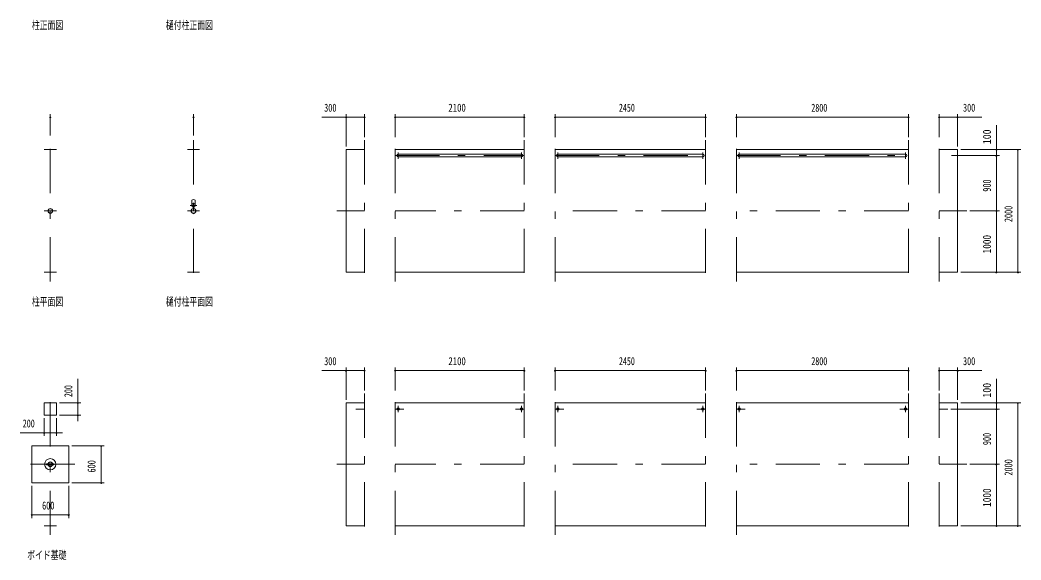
# Model space of a CAD drawing. Units: millimetres, scale not verified. Extents: x -23548 to 23548, y -10500 to 10500.
# Drawn here: x -23548 to -7265, y -8113 to 676 of the extents above; entities that cross this region are included whole.
import ezdxf
from ezdxf.enums import TextEntityAlignment as Align

# ---------------------------------------------------------------- set-up
doc = ezdxf.new("R2010")
doc.units = ezdxf.units.MM
doc.header["$LTSCALE"] = 60
doc.linetypes.add('USER3', pattern=[24, 12, -5, 2, -5])
for name, color, linetype, lineweight in [('0-2_1-0BOLD', 7, 'Continuous', 18), ('0-3_1-2CENTER', 3, 'USER3', 18), ('0-5_1-5DIM', 3, 'Continuous', 18)]:
    doc.layers.add(name, color=color, linetype=linetype, lineweight=lineweight)
doc.styles.add('ＭＳ ゴシック', font='')
doc.styles.get('ＭＳ ゴシック').set_extended_font_data('MS Gothic')

msp = doc.modelspace()

# ---------------------------------------------------------------- linework, layer by layer
at = {"layer": '0-2_1-0BOLD'}
for p, q in [((-23155.97, -1430.33), (-22955.97, -1430.33)), ((-20826.24, -1430.33), (-20626.24, -1430.33)), ((-15344.79, -1430.33), (-17444.79, -1430.33)), ((-12394.78, -1430.33), (-14844.79, -1430.33)), ((-9094.79, -1430.33), (-11894.79, -1430.33)), ((-17398.44, -1508.98), (-15391.14, -1508.98)), ((-15391.14, -1551.68), (-17398.44, -1551.68)), ((-14798.43, -1508.98), (-12441.13, -1508.98)), ((-12441.13, -1551.68), (-14798.43, -1551.68)), ((-11848.44, -1508.98), (-9141.14, -1508.98)), ((-9141.14, -1551.68), (-11848.44, -1551.68)), ((-20753.74, -2255.29), (-20753.74, -2330.81)), ((-20698.74, -2330.81), (-20698.74, -2255.29)), ((-20730.84, -2390.84), (-20730.84, -2369.06)), ((-20729.24, -2367.66), (-20729.24, -2392.3)), ((-20723.24, -2392.3), (-20723.24, -2367.66)), ((-20721.64, -2369.06), (-20721.64, -2390.84)), ((-22955.97, -3430.33), (-23155.97, -3430.33)), ((-20626.24, -3430.33), (-20826.24, -3430.33)), ((-17444.79, -3430.33), (-15344.79, -3430.33)), ((-14844.79, -3430.33), (-12394.78, -3430.33)), ((-11894.79, -3430.33), (-9094.79, -3430.33)), ((-8294.79, -3430.33), (-8594.79, -3430.33)), ((-23155.97, -5555.32), (-22955.97, -5555.32)), ((-17444.79, -5555.33), (-15344.79, -5555.33)), ((-14844.79, -5555.33), (-12394.78, -5555.33)), ((-11894.79, -5555.33), (-9094.79, -5555.33)), ((-8594.79, -5555.33), (-8294.79, -5555.33)), ((-23115.97, -6548.83), (-23093.56, -6548.83)), ((-23090.72, -6548.83), (-23021.22, -6548.83)), ((-23021.22, -6561.83), (-23090.72, -6561.83)), ((-23155.97, -7555.33), (-22955.97, -7555.33)), ((-15344.79, -7555.32), (-17444.79, -7555.32)), ((-12394.78, -7555.32), (-14844.79, -7555.32)), ((-9094.79, -7555.32), (-11894.79, -7555.32))]:
    msp.add_line(p, q, dxfattribs=at)
for points in [[(-17944.79, -1430.33), (-18244.79, -1430.33), (-18244.79, -3430.33), (-17944.79, -3430.33)], [(-8294.79, -3430.33), (-8294.79, -1430.33), (-8594.79, -1430.33)], [(-22955.97, -5555.33), (-22955.97, -5755.33), (-23155.97, -5755.33), (-23155.97, -5555.33)], [(-17944.79, -7555.32), (-18244.79, -7555.32), (-18244.79, -5555.33), (-17944.79, -5555.33)], [(-8294.79, -5555.33), (-8294.79, -7555.32), (-8594.79, -7555.32)], [(-23093.56, -6561.83), (-23115.97, -6561.83), (-23115.97, -6548.83)], [(-23018.38, -6548.83), (-22995.97, -6548.83), (-22995.97, -6561.83), (-23018.38, -6561.83)]]:
    msp.add_lwpolyline(points, dxfattribs=at)
msp.add_lwpolyline([(-23355.97, -6255.33), (-23355.97, -6855.33), (-22755.97, -6855.33), (-22755.97, -6255.33)], close=True, dxfattribs=at)
for centre, radius in [((-23055.97, -2430.33), 38.15), ((-23055.97, -2430.33), 35.35), ((-20726.24, -2430.33), 38.15), ((-20726.24, -2430.33), 35.35), ((-20726.24, -2340.33), 27.5), ((-20726.24, -2308.98), 2.25), ((-20726.24, -2472.33), 2.25), ((-17398.44, -5655.33), 21.35), ((-17398.44, -5655.33), 19.05), ((-15391.14, -5655.33), 21.35), ((-15391.14, -5655.33), 19.05), ((-14798.44, -5655.33), 21.35), ((-14798.44, -5655.33), 19.05), ((-12441.14, -5655.33), 21.35), ((-12441.14, -5655.33), 19.05), ((-11848.44, -5655.33), 21.35), ((-11848.44, -5655.33), 19.05), ((-9141.14, -5655.33), 21.35), ((-9141.14, -5655.33), 19.05), ((-23055.97, -6555.33), 92.5), ((-23055.97, -6555.33), 38.15), ((-23055.97, -6555.33), 35.35)]:
    msp.add_circle(centre, radius, dxfattribs=at)
for centre, radius, start, end in [((-17398.44, -1530.33), 21.35, 90, 270), ((-15391.14, -1530.33), 21.35, 270, 90), ((-14798.43, -1530.33), 21.35, 90, 270), ((-12441.13, -1530.33), 21.35, 270, 90), ((-11848.44, -1530.33), 21.35, 90, 270), ((-9141.14, -1530.33), 21.35, 270, 90), ((-20726.24, -2290.78), 44.9, 52.23546, 127.76454), ((-20726.24, -2430.33), 39.75, 96.64514, 265.61671), ((-20726.24, -2340.33), 29.1, 95.93016, 260.90512), ((-20726.24, -2357.73), 44.9, 109.58864, 127.76454), ((-20726.24, -2308.98), 3.85, 321.34222, 270), ((-20726.24, -2340.33), 29.1, 279.09488, 90), ((-20726.24, -2430.33), 39.75, 270, 83.35486), ((-20726.24, -2357.73), 44.9, 52.23546, 70.41136), ((-20726.24, -2472.33), 3.85, 90, 37.90752)]:
    msp.add_arc(centre, radius, start, end, dxfattribs=at)
at = {"layer": '0-3_1-2CENTER'}
for p, q in [((-23055.97, -3580.33), (-23055.97, -1280.33)), ((-20726.24, -1280.33), (-20726.24, -3580.33)), ((-17944.79, -1280.33), (-17944.79, -3580.33)), ((-17444.79, -3580.33), (-17444.79, -1280.33)), ((-15344.79, -1280.33), (-15344.79, -3580.33)), ((-14844.79, -3580.33), (-14844.79, -1280.33)), ((-12394.78, -1280.33), (-12394.78, -3580.33)), ((-11894.79, -3580.33), (-11894.79, -1280.33)), ((-9094.79, -1280.33), (-9094.79, -3580.33)), ((-8594.79, -3580.33), (-8594.79, -1280.33)), ((-17444.79, -1530.33), (-15344.79, -1530.33)), ((-17398.44, -1478.98), (-17398.44, -1581.68)), ((-15391.14, -1478.98), (-15391.14, -1581.68)), ((-14844.79, -1530.33), (-12394.78, -1530.33)), ((-14798.43, -1478.98), (-14798.43, -1581.68)), ((-12441.13, -1478.98), (-12441.13, -1581.68)), ((-11894.79, -1530.33), (-9094.79, -1530.33)), ((-11848.44, -1478.98), (-11848.44, -1581.68)), ((-9141.14, -1478.98), (-9141.14, -1581.68)), ((-22955.97, -2430.33), (-23155.97, -2430.33)), ((-20626.24, -2430.33), (-20826.24, -2430.33)), ((-20781.24, -2340.33), (-20671.24, -2340.33)), ((-20715.48, -2380), (-20737, -2380)), ((-17944.79, -2430.33), (-18394.78, -2430.33)), ((-15344.79, -2430.33), (-17444.79, -2430.33)), ((-12394.78, -2430.33), (-14844.79, -2430.33)), ((-9094.79, -2430.33), (-11894.79, -2430.33)), ((-8144.79, -2430.33), (-8594.79, -2430.33)), ((-23055.97, -7705.32), (-23055.97, -5405.33)), ((-17944.79, -5405.33), (-17944.79, -7705.32)), ((-17444.79, -7705.32), (-17444.79, -5405.33)), ((-15344.79, -5405.33), (-15344.79, -7705.32)), ((-14844.79, -7705.32), (-14844.79, -5405.33)), ((-12394.78, -5405.33), (-12394.78, -7705.32)), ((-11894.79, -7705.32), (-11894.79, -5405.33)), ((-9094.79, -5405.33), (-9094.79, -7705.32)), ((-8594.79, -5405.33), (-8594.79, -7705.32)), ((-17944.79, -5655.33), (-18086.21, -5655.33)), ((-17444.79, -5655.33), (-17303.37, -5655.33)), ((-17398.44, -5603.98), (-17398.44, -5706.68)), ((-15486.21, -5655.33), (-15344.79, -5655.33)), ((-15391.14, -5603.98), (-15391.14, -5706.68)), ((-14844.79, -5655.33), (-14703.36, -5655.33)), ((-14798.44, -5603.98), (-14798.44, -5706.68)), ((-12536.21, -5655.33), (-12394.78, -5655.33)), ((-12441.14, -5603.98), (-12441.14, -5706.68)), ((-11894.79, -5655.33), (-11753.36, -5655.33)), ((-11848.44, -5603.98), (-11848.44, -5706.68)), ((-9236.21, -5655.33), (-9094.79, -5655.33)), ((-9141.14, -5603.98), (-9141.14, -5706.68)), ((-8453.37, -5655.33), (-8594.79, -5655.33)), ((-22655.97, -6555.33), (-23455.97, -6555.33)), ((-17944.79, -6555.32), (-18394.78, -6555.32)), ((-15344.79, -6555.32), (-17444.79, -6555.32)), ((-12394.78, -6555.32), (-14844.79, -6555.32)), ((-9094.79, -6555.32), (-11894.79, -6555.32)), ((-8144.79, -6555.32), (-8594.79, -6555.32))]:
    msp.add_line(p, q, dxfattribs=at)
at = {"layer": '0-5_1-5DIM'}
for p, q in [((-23045.97, -905.33), (-23065.97, -905.33)), ((-23055.97, -1205.33), (-23055.97, -855.33)), ((-20716.24, -905.33), (-20736.24, -905.33)), ((-20726.24, -1205.33), (-20726.24, -855.33)), ((-18637.29, -905.33), (-18244.79, -905.33)), ((-18234.79, -905.33), (-18254.79, -905.33)), ((-18244.79, -855.33), (-18244.79, -1380.33)), ((-18244.79, -905.33), (-17944.79, -905.33)), ((-17934.79, -905.33), (-17954.79, -905.33)), ((-17944.79, -855.33), (-17944.79, -1230.33)), ((-17434.79, -905.33), (-17454.79, -905.33)), ((-17444.79, -1230.33), (-17444.79, -855.33)), ((-17444.79, -905.33), (-15344.79, -905.33)), ((-15334.79, -905.33), (-15354.79, -905.33)), ((-15344.79, -855.33), (-15344.79, -1230.33)), ((-14834.79, -905.33), (-14854.79, -905.33)), ((-14844.79, -1230.33), (-14844.79, -855.33)), ((-14844.79, -905.33), (-12394.78, -905.33)), ((-12384.79, -905.33), (-12404.79, -905.33)), ((-12394.78, -855.33), (-12394.78, -1230.33)), ((-11884.79, -905.33), (-11904.79, -905.33)), ((-11894.79, -1230.33), (-11894.79, -855.33)), ((-11894.79, -905.33), (-9094.79, -905.33)), ((-9084.79, -905.33), (-9104.79, -905.33)), ((-9094.79, -1230.33), (-9094.79, -855.33)), ((-8584.79, -905.33), (-8604.79, -905.33)), ((-8594.79, -1230.33), (-8594.79, -855.33)), ((-8594.79, -905.33), (-8294.79, -905.33)), ((-8284.79, -905.33), (-8304.79, -905.33)), ((-8294.79, -855.33), (-8294.79, -1380.33)), ((-7902.29, -905.33), (-8294.79, -905.33)), ((-7664.79, -1430.33), (-7664.79, -1037.83)), ((-8244.79, -1430.33), (-7264.79, -1430.33)), ((-7654.79, -1430.33), (-7674.79, -1430.33)), ((-7664.79, -1530.33), (-7664.79, -1430.33)), ((-7304.79, -1430.33), (-7324.79, -1430.33)), ((-7314.79, -1430.33), (-7314.79, -3430.33)), ((-8394.44, -1530.33), (-7614.79, -1530.33)), ((-7654.79, -1530.33), (-7674.79, -1530.33)), ((-7664.79, -2430.33), (-7664.79, -1530.33)), ((-7614.79, -2430.33), (-8094.79, -2430.33)), ((-7654.79, -2430.33), (-7674.79, -2430.33)), ((-7664.79, -3430.33), (-7664.79, -2430.33)), ((-8244.79, -3430.33), (-7264.79, -3430.33)), ((-7654.79, -3430.33), (-7674.79, -3430.33)), ((-7304.79, -3430.33), (-7324.79, -3430.33)), ((-18244.79, -5030.33), (-18637.29, -5030.33)), ((-18234.79, -5030.33), (-18254.79, -5030.33)), ((-18244.79, -5505.33), (-18244.79, -4980.33)), ((-18244.79, -5030.33), (-17944.79, -5030.33)), ((-17934.79, -5030.33), (-17954.79, -5030.33)), ((-17944.79, -4980.33), (-17944.79, -5355.33)), ((-17434.79, -5030.33), (-17454.79, -5030.33)), ((-17444.79, -5355.33), (-17444.79, -4980.33)), ((-17444.79, -5030.33), (-15344.79, -5030.33)), ((-15334.79, -5030.33), (-15354.79, -5030.33)), ((-15344.79, -4980.33), (-15344.79, -5355.33)), ((-14834.79, -5030.33), (-14854.79, -5030.33)), ((-14844.79, -5355.33), (-14844.79, -4980.33)), ((-14844.79, -5030.33), (-12394.78, -5030.33)), ((-12384.79, -5030.33), (-12404.79, -5030.33)), ((-12394.78, -4980.33), (-12394.78, -5355.33)), ((-11884.79, -5030.33), (-11904.79, -5030.33)), ((-11894.79, -5355.33), (-11894.79, -4980.33)), ((-11894.79, -5030.33), (-9094.79, -5030.33)), ((-9084.79, -5030.33), (-9104.79, -5030.33)), ((-9094.79, -5355.33), (-9094.79, -4980.33)), ((-8584.79, -5030.33), (-8604.79, -5030.33)), ((-8594.79, -4980.33), (-8594.79, -5355.33)), ((-8594.79, -5030.33), (-8294.79, -5030.33)), ((-8284.79, -5030.33), (-8304.79, -5030.33)), ((-8294.79, -5505.33), (-8294.79, -4980.33)), ((-8294.79, -5030.33), (-7902.29, -5030.33)), ((-22608.95, -5555.32), (-22608.95, -5162.83)), ((-7664.79, -5162.82), (-7664.79, -5555.32)), ((-22558.95, -5555.32), (-22905.97, -5555.32)), ((-22598.95, -5555.32), (-22618.95, -5555.32)), ((-22608.95, -5755.33), (-22608.95, -5555.32)), ((-7614.79, -5655.33), (-8403.37, -5655.33)), ((-7264.79, -5555.33), (-8244.79, -5555.33)), ((-7654.79, -5555.33), (-7674.79, -5555.33)), ((-7654.79, -5655.33), (-7674.79, -5655.33)), ((-7664.79, -5655.33), (-7664.79, -5555.33)), ((-7664.79, -6555.32), (-7664.79, -5655.33)), ((-7304.79, -5555.33), (-7324.79, -5555.33)), ((-7314.79, -5555.33), (-7314.79, -7555.32)), ((-23155.97, -6094.63), (-23155.97, -5805.33)), ((-22955.97, -5805.33), (-22955.97, -6094.63)), ((-22905.97, -5755.33), (-22558.95, -5755.33)), ((-22598.95, -5755.33), (-22618.95, -5755.33)), ((-22608.95, -5755.33), (-22608.95, -5855.33)), ((-23155.97, -6044.63), (-23548.47, -6044.63)), ((-23145.97, -6044.63), (-23165.97, -6044.63)), ((-23155.97, -6044.63), (-22955.97, -6044.63)), ((-22945.97, -6044.63), (-22965.97, -6044.63)), ((-22955.97, -6044.63), (-22855.97, -6044.63)), ((-22180.97, -6255.33), (-22705.97, -6255.33)), ((-22220.97, -6255.33), (-22240.97, -6255.33)), ((-22230.97, -6855.33), (-22230.97, -6255.33)), ((-7614.79, -6555.32), (-8094.79, -6555.32)), ((-7654.79, -6555.32), (-7674.79, -6555.32)), ((-7664.79, -7555.32), (-7664.79, -6555.32)), ((-23355.97, -6905.33), (-23355.97, -7430.33)), ((-22755.97, -7430.33), (-22755.97, -6905.33)), ((-22705.97, -6855.33), (-22180.97, -6855.33)), ((-22220.97, -6855.33), (-22240.97, -6855.33)), ((-23345.97, -7380.33), (-23365.97, -7380.33)), ((-23355.97, -7380.33), (-22755.97, -7380.33)), ((-22745.97, -7380.33), (-22765.97, -7380.33)), ((-8244.79, -7555.32), (-7264.79, -7555.32)), ((-7654.79, -7555.32), (-7674.79, -7555.32)), ((-7304.79, -7555.32), (-7324.79, -7555.32))]:
    msp.add_line(p, q, dxfattribs=at)
for centre in [(-23055.97, -905.33), (-20726.24, -905.33), (-18244.79, -905.33), (-17944.79, -905.33), (-17444.79, -905.33), (-15344.79, -905.33), (-14844.79, -905.33), (-12394.79, -905.33), (-11894.79, -905.33), (-9094.79, -905.33), (-8594.79, -905.33), (-8294.79, -905.33), (-7664.79, -1430.33), (-7314.79, -1430.33), (-7664.79, -1530.33), (-7664.79, -2430.33), (-7664.79, -3430.33), (-7314.79, -3430.33), (-18244.79, -5030.33), (-17944.79, -5030.33), (-17444.79, -5030.33), (-15344.79, -5030.33), (-14844.79, -5030.33), (-12394.79, -5030.33), (-11894.79, -5030.33), (-9094.79, -5030.33), (-8594.79, -5030.33), (-8294.79, -5030.33), (-22608.95, -5555.32), (-7664.79, -5555.33), (-7664.79, -5655.33), (-7314.79, -5555.33), (-22608.95, -5755.33), (-23155.97, -6044.63), (-22955.97, -6044.63), (-22230.97, -6255.33), (-7664.79, -6555.32), (-22230.97, -6855.33), (-23355.97, -7380.33), (-22755.97, -7380.33), (-7664.79, -7555.32), (-7314.79, -7555.32)]:
    msp.add_arc(centre, 10, 180, 0, dxfattribs=at)

# ---------------------------------------------------------------- texts
at = {"layer": '0-5_1-5DIM', "color": 7, "style": 'ＭＳ ゴシック'}
for s, width, p in [('柱正面図', 0.7, (-23355.97, 487.43)), ('樋付柱正面図', 0.7, (-21176.23, 487.43)), ('300', 0.75, (-18600.14, -855.33)), ('2100', 0.8, (-16580.17, -855.33)), ('2450', 0.7, (-13805.79, -855.33)), ('2800', 0.7, (-10676.06, -855.33)), ('300', 0.75, (-8207.64, -855.33)), ('柱平面図', 0.7, (-23355.97, -4012.56)), ('樋付柱平面図', 0.7, (-21176.23, -4012.56)), ('300', 0.75, (-18600.14, -4980.33)), ('2100', 0.8, (-16580.17, -4980.33)), ('2450', 0.7, (-13805.79, -4980.33)), ('2800', 0.7, (-10676.06, -4980.33)), ('300', 0.75, (-8207.64, -4980.33)), ('200', 0.7, (-23504.48, -5994.63)), ('600', 0.75, (-23188.83, -7330.33)), ('ボイド基礎', 0.7, (-23430.97, -8137.56))]:
    msp.add_text(s, height=130.2, dxfattribs=dict(at, width=width)).set_placement(p, align=Align.BOTTOM_LEFT)
for s, width, p in [('100', 0.9, (-7714.79, -1344.66)), ('900', 0.75, (-7714.79, -2117.95)), ('2000', 0.75, (-7364.79, -2613.36)), ('1000', 0.85, (-7714.79, -3123.13)), ('200', 0.7, (-22658.95, -5461.34)), ('100', 0.9, (-7714.79, -5469.65)), ('900', 0.75, (-7714.79, -6242.95)), ('600', 0.75, (-22280.97, -6688.19)), ('2000', 0.75, (-7364.79, -6738.36)), ('1000', 0.85, (-7714.79, -7248.13))]:
    msp.add_text(s, height=130.2, rotation=90, dxfattribs=dict(at, width=width)).set_placement(p, align=Align.BOTTOM_LEFT)

doc.saveas('drawing.dxf')
